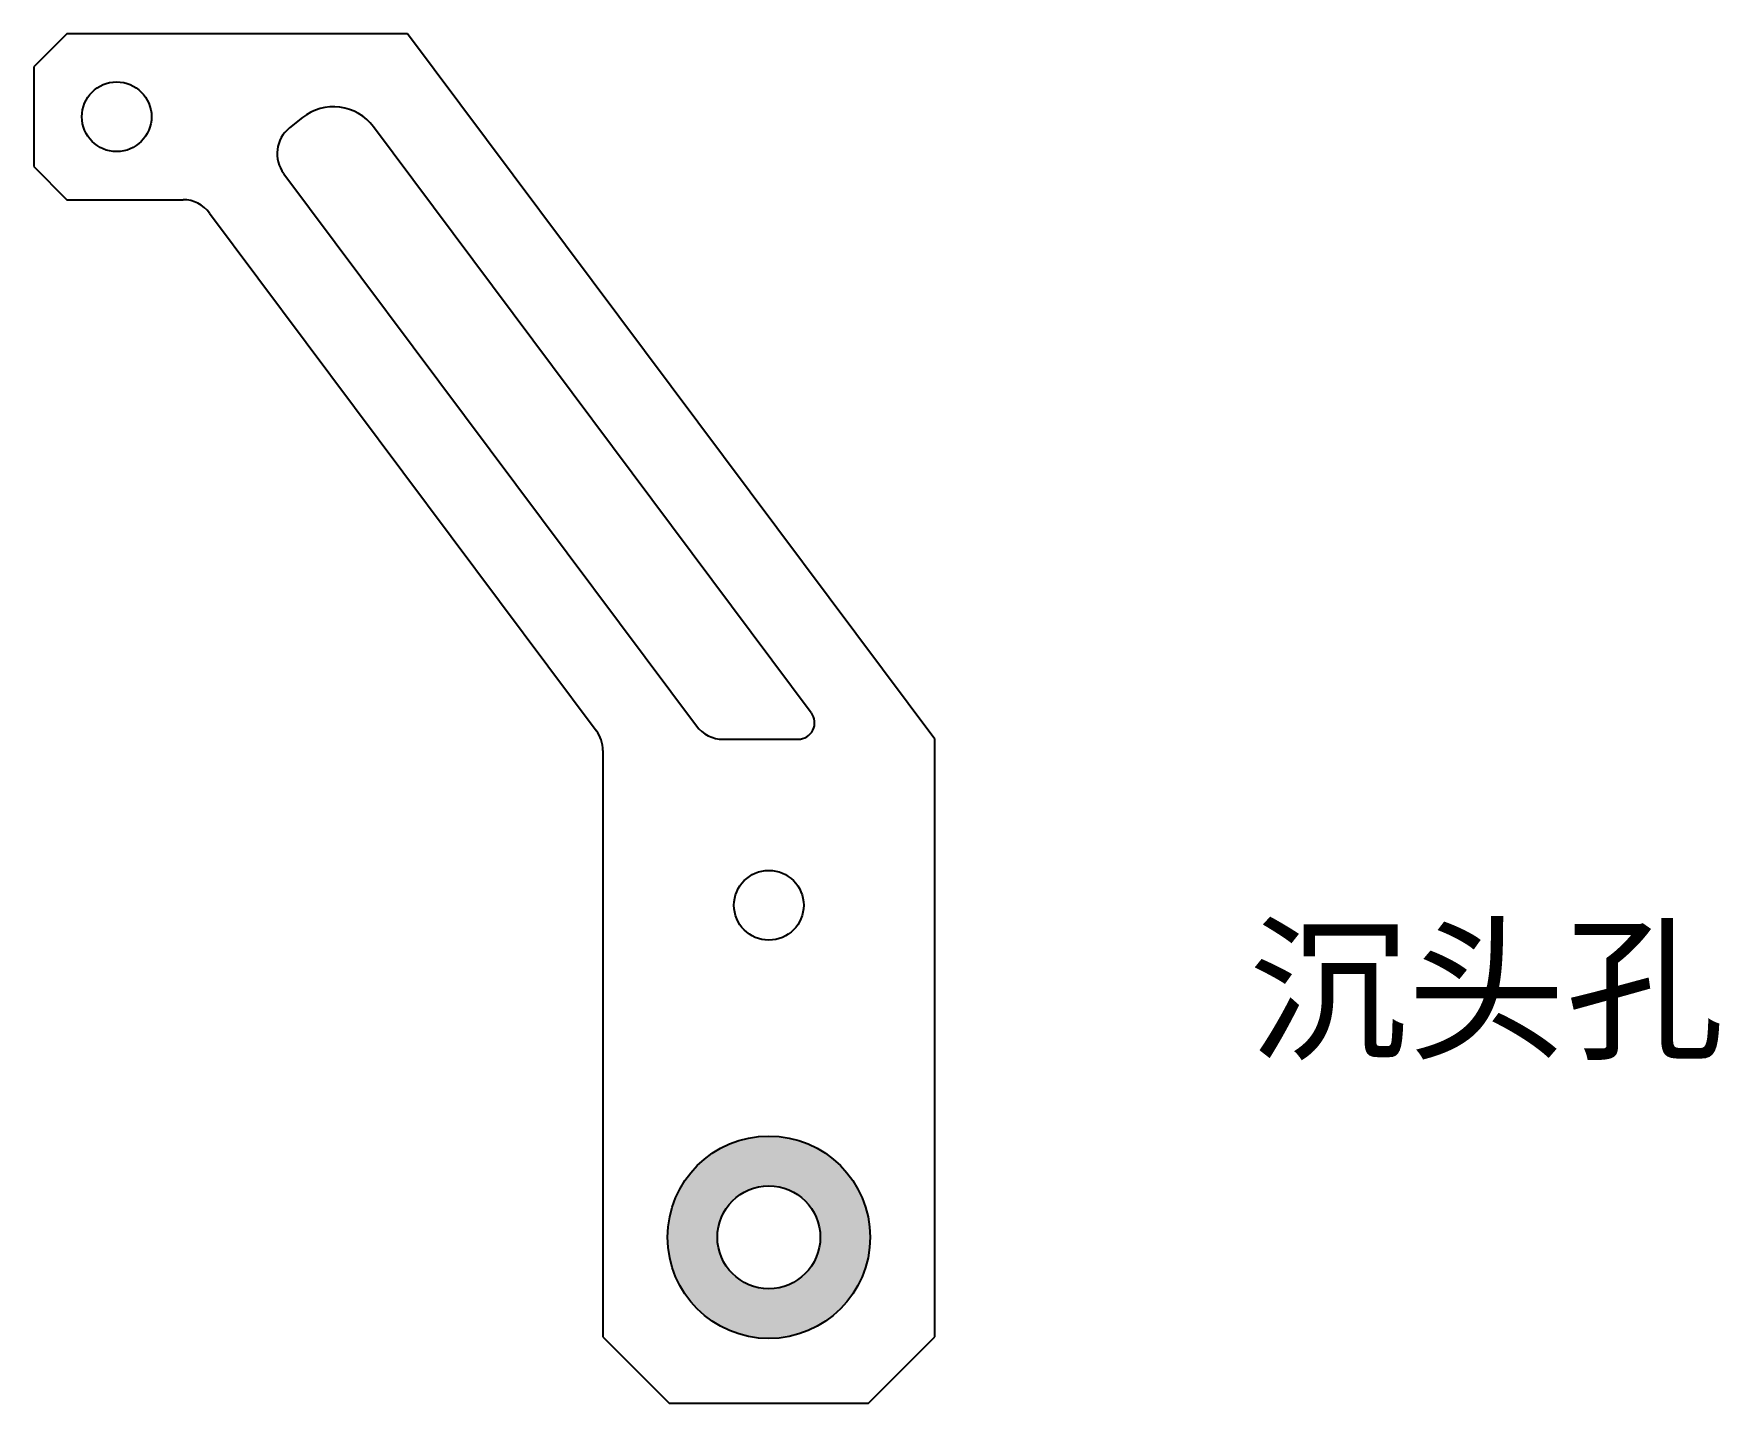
# Model space of a CAD drawing. Header units: millimetres. Extents: x -44 to 57, y -10 to 72.
import ezdxf

# ---------------------------------------------------------------- set-up
doc = ezdxf.new("R2010")
doc.units = ezdxf.units.MM

msp = doc.modelspace()

# ---------------------------------------------------------------- hatches: boundary and pattern name
h = msp.add_hatch(color=3)
h.dxf.hatch_style = 1
h.paths.add_polyline_path([(-6.1, 0, 1), (6.1, 0, 1)])
h.paths.add_polyline_path([(3.1, 0, -1), (-3.1, 0, -1)], flags=16)

# ---------------------------------------------------------------- linework, layer by layer
at = {"color": 7, "linetype": 'Continuous', "lineweight": 25}
for p, q in [((-42.3, 72.5), (-44.3, 70.5)), ((-21.78, 72.5), (-42.3, 72.5)), ((10, 30), (-21.78, 72.5)), ((-44.3, 70.5), (-44.3, 64.5)), ((-28.11, 67.45), (-28.88, 66.83)), ((2.56, 31.6), (-23.83, 66.9)), ((-44.3, 64.5), (-42.3, 62.5)), ((-29.23, 64.07), (-4.36, 30.8)), ((-42.3, 62.5), (-35.3, 62.5)), ((-33.7, 61.7), (-10.4, 30.53)), ((-2.76, 30), (1.76, 30)), ((10, -6), (10, 30)), ((-10, 29.33), (-10, -6)), ((-10, -6), (-6, -10)), ((6, -10), (10, -6)), ((-6, -10), (6, -10))]:
    msp.add_line(p, q, dxfattribs=at)
for centre, radius in [((-39.3, 67.5), 2.1), ((0, 20), 2.1), ((0, 0), 6.1), ((0, 0), 3.1)]:
    msp.add_circle(centre, radius, dxfattribs=at)
for centre, radius, start, end in [((-26.23, 65.1), 3, 36.7852, 128.6083), ((-27.63, 65.27), 2, 128.6083, 216.7852), ((-35.3, 60.5), 2, 36.7852, 90), ((1.76, 31), 1, 270, 36.7852), ((-12, 29.33), 2, 0, 36.7852), ((-2.76, 32), 2, 216.7852, 270)]:
    msp.add_arc(centre, radius, start, end, dxfattribs=at)

# ---------------------------------------------------------------- texts
at = {"insert": (28.92, 18.43), "char_height": 7, "attachment_point": 1}
msp.add_mtext_dynamic_manual_height_columns('{\\fSimSun|b0|i0|c134|p2;\\C3;沉头孔}', width=46.391, gutter_width=17.5, heights=[0], dxfattribs=at)

doc.saveas('drawing.dxf')
